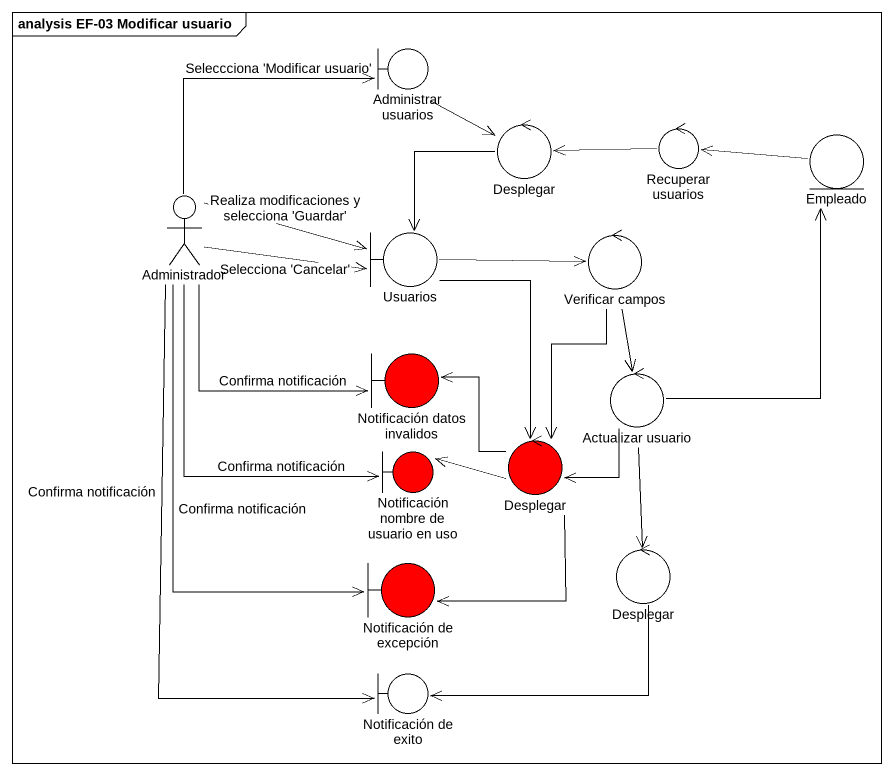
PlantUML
@startuml
mainframe analysis EF-03 Modificar usuario
boundary "Administrar usuarios" as Administrar_usuarios
control Desplegar
control "Recuperar usuarios" as Recuperar_usuarios
entity Empleado
actor Administrador
boundary Usuarios
control "Verificar campos" as Verificar_campos
boundary "Notificación datos invalidos" as Notificación_datos_invalidos #FF0000
control "Actualizar usuario" as Actualizar_usuario
boundary "Notificación nombre de usuario en uso" as Notificación_nombre_de #FF0000
control "Desplegar" as Desplegar_2 #FF0000
boundary "Notificación de excepción" as Notificación_de_excepción #FF0000
control "Desplegar" as Desplegar_3
boundary "Notificación de exito" as Notificación_de_exito
Administrar_usuarios --> Desplegar
Desplegar --> Usuarios
Recuperar_usuarios -left-> Desplegar
Empleado -left-> Recuperar_usuarios
Administrador -up-> Administrar_usuarios : Seleccciona 'Modificar usuario'
Administrador -right-> Usuarios : Realiza modificaciones y selecciona 'Guardar'
Administrador -right-> Usuarios : Selecciona 'Cancelar'
Administrador --> Notificación_datos_invalidos : Confirma notificación
Administrador --> Notificación_nombre_de : Confirma notificación
Administrador --> Notificación_de_excepción : Confirma notificación
Administrador --> Notificación_de_exito : Confirma notificación
Usuarios -right-> Verificar_campos
Usuarios --> Desplegar_2
Verificar_campos --> Actualizar_usuario
Verificar_campos --> Desplegar_2
Actualizar_usuario -up-> Empleado
Actualizar_usuario --> Desplegar_2
Actualizar_usuario --> Desplegar_3
Desplegar_2 -up-> Notificación_datos_invalidos
Desplegar_2 -left-> Notificación_nombre_de
Desplegar_2 --> Notificación_de_excepción
Desplegar_3 -left-> Notificación_de_exito
@enduml
